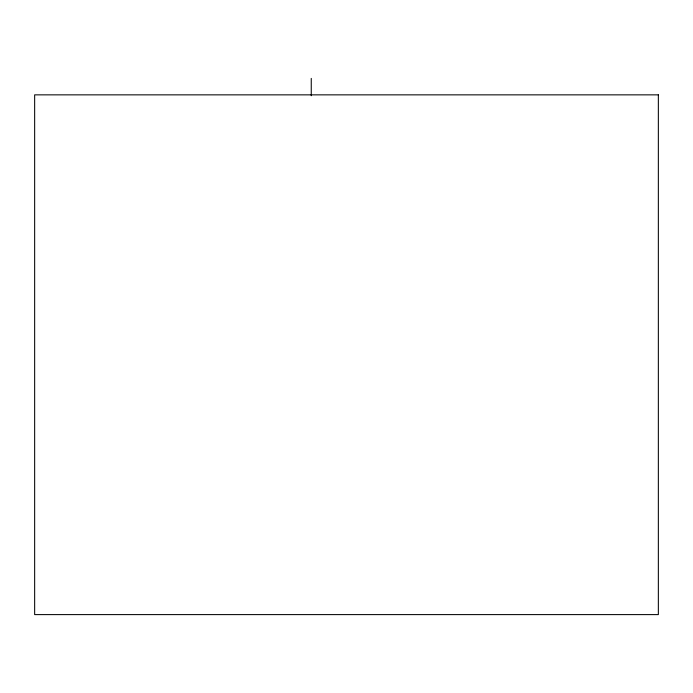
<?xml version="1.0" encoding="UTF-8"?>
<svg xmlns="http://www.w3.org/2000/svg" width="693" height="693" viewBox="0 0 693 693"><rect width="100%" height="100%" fill="white"/><g stroke="black" fill="none" stroke-linecap="round" stroke-linejoin="round"><path stroke-width="1.04" d="M311.252 78.396L311.252 95.712M658.35 94.854L34.65 94.854L34.65 614.604L658.35 614.604L658.35 94.854"/></g></svg>
